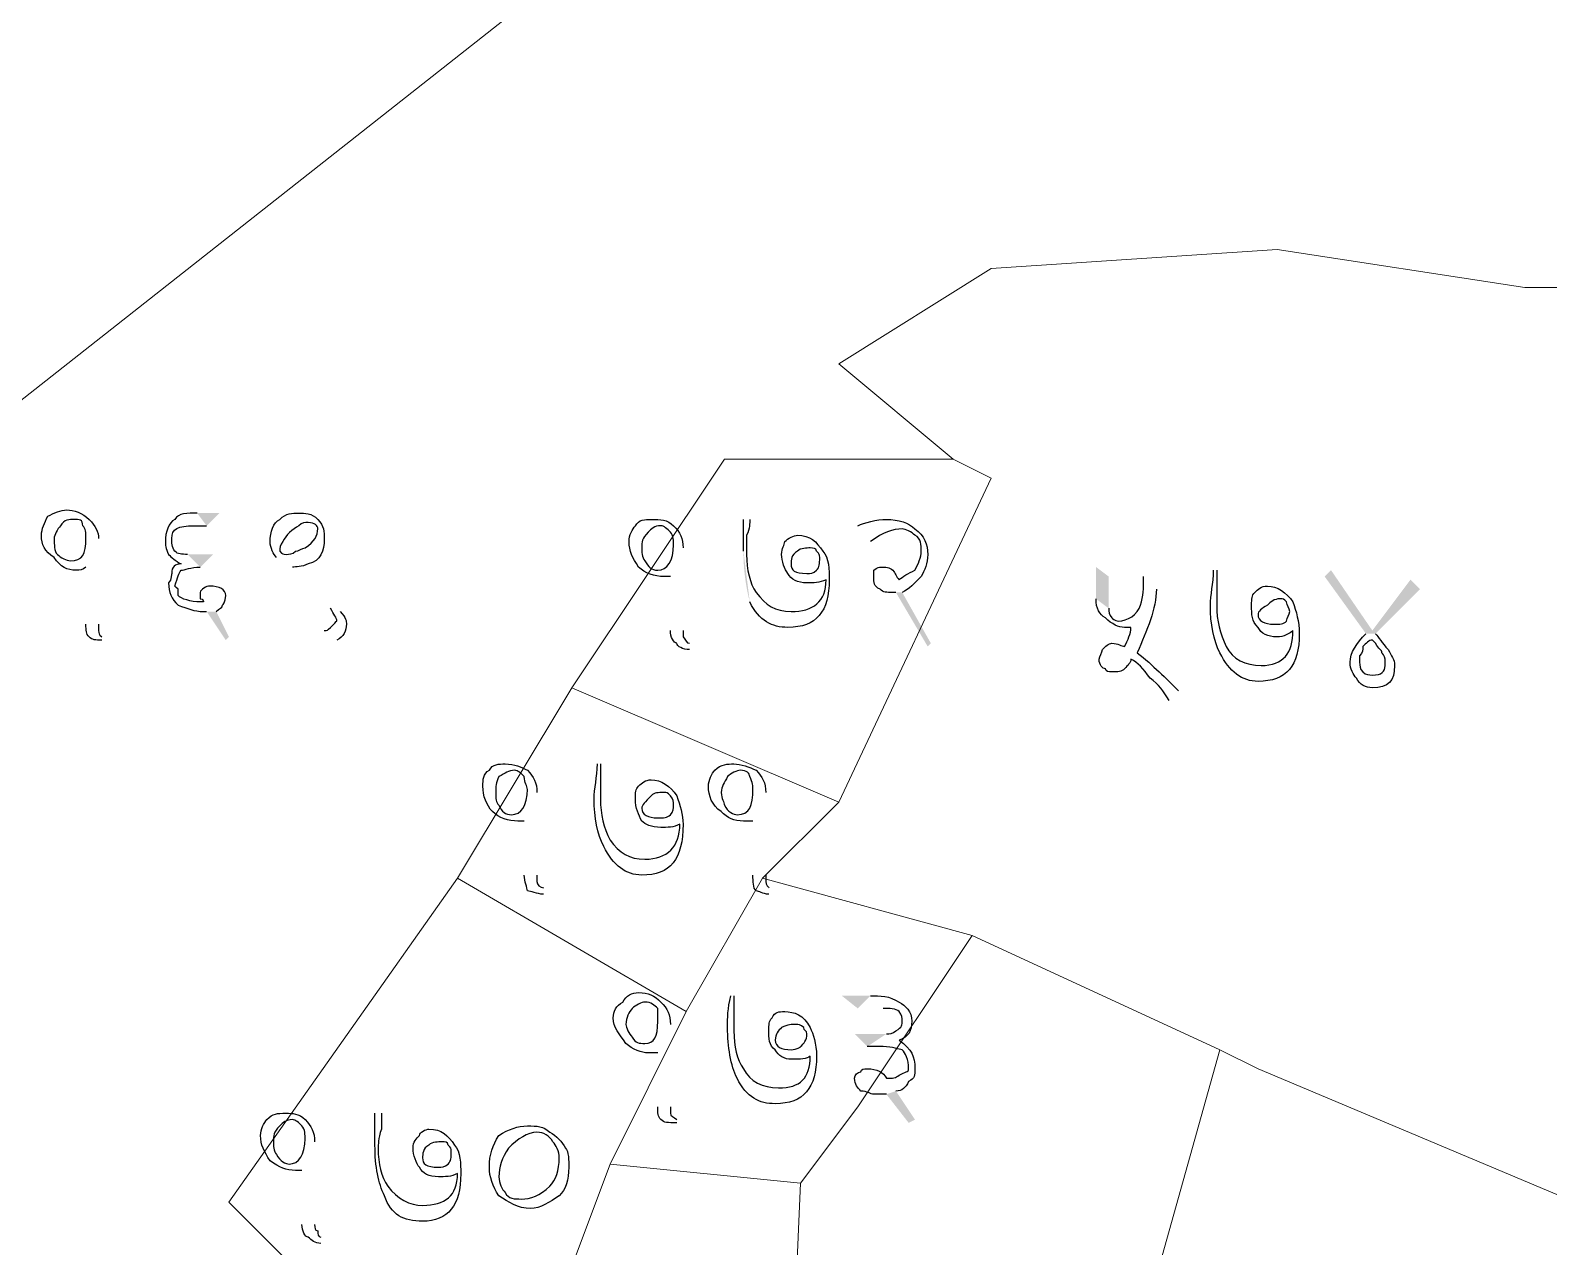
# Model space of a CAD drawing. Header units: metres. Extents: x 345912 to 349030, y 3061206 to 3061792.
# Drawn here: x 346922.09 to 346946.37, y 3061424.95 to 3061444.41 of the extents above; entities that cross this region are included whole.
import ezdxf

# ---------------------------------------------------------------- set-up
doc = ezdxf.new("R2010")
doc.units = ezdxf.units.M
doc.header["$MEASUREMENT"] = 0
doc.layers.add('PDF4_Geometry', color=7, linetype='Continuous')
doc.layers.add('PDF4_Solid Fills', color=7, linetype='Continuous')

msp = doc.modelspace()

# ---------------------------------------------------------------- hatches: boundary and pattern name
at = {"layer": 'PDF4_Solid Fills', "transparency": 33554559}
h = msp.add_hatch(color=256, dxfattribs=at)
h.paths.add_polyline_path([(346923.18427, 3061436.28163), (346923.18427, 3061434.91003)], flags=0)
h.paths.add_polyline_path([(346923.23507, 3061434.70683), (346923.23507, 3061434.65603)], flags=0)
h.paths.add_polyline_path([(346924.91147, 3061436.48483), (346925.11467, 3061436.68803), (346924.75907, 3061436.68803)], flags=0)
h.paths.add_polyline_path([(346924.91147, 3061435.11323), (346925.21627, 3061434.65603), (346925.26707, 3061434.70683), (346925.06387, 3061435.11323)], flags=0)
h.paths.add_polyline_path([(346924.80987, 3061435.82443), (346925.01307, 3061436.02763), (346924.60667, 3061436.02763)], flags=0)
h.paths.add_polyline_path([(346926.28307, 3061435.82443), (346927.04507, 3061435.11323)], flags=0)
h.paths.add_polyline_path([(346926.99427, 3061434.65603), (346926.79107, 3061434.80843)], flags=0)
h.paths.add_polyline_path([(346926.89267, 3061435.16403), (346926.02907, 3061435.97683)], flags=0)
h = msp.add_hatch(color=256, dxfattribs=at)
h.paths.add_polyline_path([(346932.53147, 3061436.12924), (346932.53147, 3061434.80844)], flags=0)
h.paths.add_polyline_path([(346932.63307, 3061434.60524), (346932.63307, 3061434.50364)], flags=0)
h.paths.add_polyline_path([(346933.49667, 3061436.07844, 0.06459422), (346933.59827, 3061435.26564)], flags=0)
h.paths.add_polyline_path([(346933.49667, 3061436.58644), (346933.59827, 3061436.58644)], flags=0)
h.paths.add_polyline_path([(346934.81747, 3061435.62124), (346934.81747, 3061435.62124)], flags=0)
h.paths.add_polyline_path([(346935.52867, 3061436.23084), (346935.32547, 3061436.48484)], flags=0)
h.paths.add_polyline_path([(346936.03667, 3061435.41804), (346936.49387, 3061434.60524), (346936.44307, 3061434.55444), (346935.93507, 3061435.41804)], flags=0)
h = msp.add_hatch(color=256, dxfattribs=at)
h.paths.add_polyline_path([(346939.89748, 3061435.67204), (346940.10068, 3061435.46884)], flags=0)
h.paths.add_polyline_path([(346940.45628, 3061433.84324), (346940.30388, 3061433.69084)], flags=0)
h.paths.add_polyline_path([(346939.13548, 3061435.31644), (346939.13548, 3061435.82444), (346939.33868, 3061435.67204), (346939.33868, 3061435.16404)], flags=0)
h.paths.add_polyline_path([(346941.01508, 3061435.77364), (346941.06588, 3061435.77364)], flags=0)
h.paths.add_polyline_path([(346942.28508, 3061434.80844), (346942.28508, 3061434.80844)], flags=0)
h.paths.add_polyline_path([(346943.45348, 3061434.75764), (346942.79308, 3061435.67204), (346942.89468, 3061435.77364), (346943.55508, 3061434.80844), (346944.16468, 3061435.62124), (346944.31708, 3061435.46884), (346943.60588, 3061434.75764)], flags=0)
h = msp.add_hatch(color=256, dxfattribs=at)
h.paths.add_polyline_path([(346930.19467, 3061432.21762), (346930.19467, 3061430.89682)], flags=0)
h.paths.add_polyline_path([(346930.29627, 3061430.69362), (346930.29627, 3061430.59202)], flags=0)
h.paths.add_polyline_path([(346931.15987, 3061432.67482), (346931.21067, 3061432.67482)], flags=0)
h.paths.add_polyline_path([(346932.48067, 3061431.70962), (346932.48067, 3061431.70962)], flags=0)
h.paths.add_polyline_path([(346933.85227, 3061432.21762), (346933.85227, 3061430.89682)], flags=0)
h.paths.add_polyline_path([(346933.90307, 3061430.69362), (346933.90307, 3061430.59202)], flags=0)
h = msp.add_hatch(color=256, dxfattribs=at)
h.paths.add_polyline_path([(346932.32828, 3061428.50923), (346932.32828, 3061427.18843)], flags=0)
h.paths.add_polyline_path([(346932.42988, 3061426.98523), (346932.42988, 3061426.93443)], flags=0)
h.paths.add_polyline_path([(346933.29348, 3061428.96643), (346933.34428, 3061428.96643)], flags=0)
h.paths.add_polyline_path([(346934.56348, 3061428.00123), (346934.56348, 3061428.00123)], flags=0)
h.paths.add_polyline_path([(346935.32548, 3061428.76323), (346935.07148, 3061428.96643), (346935.52868, 3061428.96643)], flags=0)
h.paths.add_polyline_path([(346935.93508, 3061427.44243), (346936.23988, 3061426.98523), (346936.13828, 3061426.93443), (346935.78268, 3061427.39163)], flags=0)
h.paths.add_polyline_path([(346935.47788, 3061428.15363), (346935.27468, 3061428.35683), (346935.78268, 3061428.35683)], flags=0)
h = msp.add_hatch(color=256, dxfattribs=at)
h.paths.add_polyline_path([(346926.63867, 3061426.62963), (346926.63867, 3061425.30883)], flags=0)
h.paths.add_polyline_path([(346926.74027, 3061425.10563), (346926.74027, 3061425.00403)], flags=0)
h.paths.add_polyline_path([(346927.60387, 3061427.08683), (346927.70547, 3061427.08683)], flags=0)
h.paths.add_polyline_path([(346928.92467, 3061426.12163), (346928.92467, 3061426.12163)], flags=0)

# ---------------------------------------------------------------- linework, layer by layer
at = {"layer": 'PDF4_Geometry', "lineweight": 9}
for points in [[(346921.30468, 3061466.81243), (346921.60948, 3061464.06923), (346946.29827, 3061464.67883), (346946.29827, 3061464.37403), (346945.99348, 3061464.06923), (346945.38387, 3061461.63083), (346942.64068, 3061456.75403), (346937.76387, 3061450.96283), (346921.91427, 3061438.46603), (346920.08547, 3061441.20923), (346917.03748, 3061450.04844), (346913.37987, 3061460.41163), (346913.07508, 3061462.54523), (346912.77028, 3061465.59323), (346912.46547, 3061466.50764)], [(346921.30468, 3061466.81243), (346921.60948, 3061464.06923), (346946.29827, 3061464.67883), (346946.29827, 3061464.37403), (346945.99348, 3061464.06923), (346945.38387, 3061461.63083), (346942.64068, 3061456.75403), (346937.76387, 3061450.96283), (346921.91427, 3061438.46603), (346920.08547, 3061441.20923), (346917.03748, 3061450.04844), (346913.37987, 3061460.41163), (346913.07508, 3061462.54523), (346912.77028, 3061465.59323), (346912.46547, 3061466.50764)], [(346947.21267, 3061440.29484), (346947.51748, 3061425.35963), (346941.72628, 3061427.79803), (346941.11669, 3061428.10284), (346937.15427, 3061429.93164), (346933.80147, 3061430.84602), (346935.02068, 3061432.06523), (346937.45908, 3061437.24683), (346936.84948, 3061437.55163), (346935.02068, 3061439.07564), (346937.45908, 3061440.59963), (346942.03107, 3061440.90443), (346945.99348, 3061440.29484)], [(346947.21267, 3061440.29484), (346947.51748, 3061425.35963), (346941.72628, 3061427.79803), (346941.11669, 3061428.10284), (346937.15427, 3061429.93164), (346933.80147, 3061430.84602), (346935.02068, 3061432.06523), (346937.45908, 3061437.24683), (346936.84948, 3061437.55163), (346935.02068, 3061439.07564), (346937.45908, 3061440.59963), (346942.03107, 3061440.90443), (346945.99348, 3061440.29484)], [(346936.84948, 3061437.55163), (346937.45908, 3061437.24683), (346935.02068, 3061432.06523), (346930.75348, 3061433.89403), (346933.19188, 3061437.55163)], [(346936.84948, 3061437.55163), (346937.45908, 3061437.24683), (346935.02068, 3061432.06523), (346930.75348, 3061433.89403), (346933.19188, 3061437.55163)], [(346935.02068, 3061432.06523), (346933.80147, 3061430.84602), (346932.58228, 3061428.71243), (346928.92468, 3061430.84602), (346930.75348, 3061433.89403)], [(346935.02068, 3061432.06523), (346933.80147, 3061430.84602), (346932.58228, 3061428.71243), (346928.92468, 3061430.84602), (346930.75348, 3061433.89403)], [(346932.58228, 3061428.71243), (346931.36308, 3061426.27403), (346929.53427, 3061421.39724), (346925.26707, 3061425.66444), (346928.92468, 3061430.84602)], [(346932.58228, 3061428.71243), (346931.36308, 3061426.27403), (346929.53427, 3061421.39724), (346925.26707, 3061425.66444), (346928.92468, 3061430.84602)], [(346937.15427, 3061429.93164), (346935.32547, 3061427.18844), (346934.41107, 3061425.96923), (346931.36308, 3061426.27403), (346932.58228, 3061428.71243), (346933.80147, 3061430.84602)], [(346937.15427, 3061429.93164), (346935.32547, 3061427.18844), (346934.41107, 3061425.96923), (346931.36308, 3061426.27403), (346932.58228, 3061428.71243), (346933.80147, 3061430.84602)], [(346941.11669, 3061428.10284), (346938.98308, 3061420.48284), (346936.84948, 3061412.55803), (346935.93508, 3061412.86284), (346934.41107, 3061413.47243), (346934.10628, 3061418.95884), (346934.41107, 3061425.96923), (346935.32547, 3061427.18844), (346937.15427, 3061429.93164)], [(346941.11669, 3061428.10284), (346938.98308, 3061420.48284), (346936.84948, 3061412.55803), (346935.93508, 3061412.86284), (346934.41107, 3061413.47243), (346934.10628, 3061418.95884), (346934.41107, 3061425.96923), (346935.32547, 3061427.18844), (346937.15427, 3061429.93164)], [(346947.51748, 3061425.35963), (346947.82228, 3061425.35963), (346948.43188, 3061425.35963), (346950.87028, 3061425.35963), (346950.87028, 3061422.31164), (346946.60308, 3061411.03403), (346945.38387, 3061411.03403), (346938.06867, 3061412.25322), (346936.84948, 3061412.55803), (346938.98308, 3061420.48284), (346941.11669, 3061428.10284), (346941.72628, 3061427.79803)], [(346947.51748, 3061425.35963), (346947.82228, 3061425.35963), (346948.43188, 3061425.35963), (346950.87028, 3061425.35963), (346950.87028, 3061422.31164), (346946.60308, 3061411.03403), (346945.38387, 3061411.03403), (346938.06867, 3061412.25322), (346936.84948, 3061412.55803), (346938.98308, 3061420.48284), (346941.11669, 3061428.10284), (346941.72628, 3061427.79803)], [(346934.41107, 3061425.96923), (346934.10628, 3061418.95884), (346929.53427, 3061419.56844), (346929.53427, 3061421.39724), (346931.36308, 3061426.27403)], [(346934.41107, 3061425.96923), (346934.10628, 3061418.95884), (346929.53427, 3061419.56844), (346929.53427, 3061421.39724), (346931.36308, 3061426.27403)]]:
    msp.add_lwpolyline(points, close=True, dxfattribs=at)
for points in [[(346921.91427, 3061438.46603), (346937.76387, 3061450.96283)], [(346921.91427, 3061438.46603), (346937.76387, 3061450.96283)], [(346966.11028, 3061446.39083), (346964.58628, 3061440.90443), (346960.62387, 3061440.29484), (346959.70948, 3061440.29484), (346958.79508, 3061440.29484), (346957.88068, 3061439.99003), (346954.83267, 3061439.68523), (346950.87028, 3061439.99003), (346949.65107, 3061439.99003), (346948.43188, 3061439.99003), (346947.51748, 3061440.29484), (346947.21267, 3061440.29484), (346945.99348, 3061440.29484), (346942.03107, 3061440.90443), (346937.45908, 3061440.59963), (346935.02068, 3061439.07564), (346936.84948, 3061437.55163), (346933.19188, 3061437.55163), (346930.75348, 3061433.89403), (346928.92468, 3061430.84602), (346925.26707, 3061425.66444), (346929.53427, 3061421.39724)], [(346966.11028, 3061446.39083), (346964.58628, 3061440.90443), (346960.62387, 3061440.29484), (346959.70948, 3061440.29484), (346958.79508, 3061440.29484), (346957.88068, 3061439.99003), (346954.83267, 3061439.68523), (346950.87028, 3061439.99003), (346949.65107, 3061439.99003), (346948.43188, 3061439.99003), (346947.51748, 3061440.29484), (346947.21267, 3061440.29484), (346945.99348, 3061440.29484), (346942.03107, 3061440.90443), (346937.45908, 3061440.59963), (346935.02068, 3061439.07564), (346936.84948, 3061437.55163), (346933.19188, 3061437.55163), (346930.75348, 3061433.89403), (346928.92468, 3061430.84602), (346925.26707, 3061425.66444), (346929.53427, 3061421.39724)]]:
    msp.add_lwpolyline(points, dxfattribs=at)
at = {"layer": 'PDF4_Geometry', "lineweight": 25}
for points in [[(346922.26987, 3061436.33243), (346922.26987, 3061436.43403), (346922.32067, 3061436.53563), (346922.37147, 3061436.63723)], [(346922.37147, 3061436.63723), (346922.47307, 3061436.68803), (346922.57467, 3061436.73883), (346922.67627, 3061436.73883)], [(346922.77787, 3061436.58643), (346922.72707, 3061436.58643), (346922.62547, 3061436.58643), (346922.57467, 3061436.48483)], [(346922.67627, 3061436.73883), (346922.77787, 3061436.73883), (346922.93027, 3061436.68803), (346923.03187, 3061436.58643)], [(346922.93027, 3061436.48483), (346922.93027, 3061436.58643), (346922.87947, 3061436.58643), (346922.77787, 3061436.58643)], [(346923.03187, 3061436.58643), (346923.13347, 3061436.48483), (346923.18427, 3061436.38323), (346923.18427, 3061436.28163)], [(346924.40347, 3061436.58643), (346924.30187, 3061436.53563), (346924.25107, 3061436.38323), (346924.25107, 3061436.23083)], [(346924.75907, 3061436.68803), (346924.60667, 3061436.68803), (346924.45427, 3061436.68803), (346924.40347, 3061436.58643)], [(346925.92747, 3061436.23083), (346925.92747, 3061436.38323), (346925.97827, 3061436.53563), (346926.07987, 3061436.58643)], [(346926.07987, 3061436.58643), (346926.18147, 3061436.68803), (346926.28307, 3061436.68803), (346926.38467, 3061436.68803)], [(346926.38467, 3061436.68803), (346926.48627, 3061436.68803), (346926.58787, 3061436.68803), (346926.68947, 3061436.58643)], [(346926.68947, 3061436.58643), (346926.79107, 3061436.48483), (346926.79107, 3061436.38323), (346926.79107, 3061436.28163)], [(346931.76947, 3061436.48484), (346931.82027, 3061436.58644), (346931.92187, 3061436.58644), (346932.02347, 3061436.58644)], [(346932.02347, 3061436.58644), (346932.17587, 3061436.58644), (346932.27747, 3061436.58644), (346932.37907, 3061436.48484)], [(346933.49667, 3061436.07844), (346933.49667, 3061436.23084), (346933.49667, 3061436.38324), (346933.49667, 3061436.58644)], [(346933.59827, 3061436.58644), (346933.59827, 3061436.53564), (346933.59827, 3061436.43404), (346933.54747, 3061436.33244)], [(346935.32547, 3061436.48484), (346935.42707, 3061436.53564), (346935.63027, 3061436.58644), (346935.78267, 3061436.58644)], [(346935.78267, 3061436.58644), (346935.98587, 3061436.58644), (346936.13827, 3061436.53564), (346936.23987, 3061436.43404)], [(346922.47307, 3061435.97683), (346922.32067, 3061436.07843), (346922.26987, 3061436.18003), (346922.26987, 3061436.33243)], [(346922.57467, 3061436.48483), (346922.52387, 3061436.43403), (346922.47307, 3061436.33243), (346922.47307, 3061436.28163)], [(346922.98107, 3061436.28163), (346922.98107, 3061436.38323), (346922.98107, 3061436.43403), (346922.93027, 3061436.48483)], [(346924.35267, 3061436.28163), (346924.35267, 3061436.43403), (346924.45427, 3061436.48483), (346924.70827, 3061436.48483)], [(346924.70827, 3061436.48483), (346924.70827, 3061436.48483), (346924.75907, 3061436.48483), (346924.80987, 3061436.48483)], [(346924.80987, 3061436.48483), (346924.86067, 3061436.48483), (346924.86067, 3061436.48483), (346924.91147, 3061436.48483)], [(346926.38467, 3061436.48483), (346926.28307, 3061436.43403), (346926.18147, 3061436.33243), (346926.13067, 3061436.23083)], [(346926.53707, 3061436.53563), (346926.48627, 3061436.53563), (346926.43547, 3061436.53563), (346926.38467, 3061436.48483)], [(346926.48627, 3061436.12923), (346926.63867, 3061436.23083), (346926.68947, 3061436.33243), (346926.68947, 3061436.43403)], [(346926.68947, 3061436.43403), (346926.68947, 3061436.48483), (346926.63867, 3061436.53563), (346926.53707, 3061436.53563)], [(346931.66787, 3061436.23084), (346931.66787, 3061436.33244), (346931.71867, 3061436.43404), (346931.76947, 3061436.48484)], [(346931.97267, 3061436.38324), (346931.87107, 3061436.28164), (346931.87107, 3061436.23084), (346931.87107, 3061436.12924)], [(346932.17587, 3061436.48484), (346932.07427, 3061436.48484), (346932.02347, 3061436.43404), (346931.97267, 3061436.38324)], [(346932.32827, 3061436.38324), (346932.27747, 3061436.43404), (346932.22667, 3061436.48484), (346932.17587, 3061436.48484)], [(346932.37907, 3061436.18004), (346932.37907, 3061436.23084), (346932.37907, 3061436.33244), (346932.32827, 3061436.38324)], [(346932.37907, 3061436.48484), (346932.48067, 3061436.38324), (346932.53147, 3061436.28164), (346932.53147, 3061436.12924)], [(346933.54747, 3061436.33244), (346933.54747, 3061436.18004), (346933.54747, 3061436.12924), (346933.54747, 3061436.02764)], [(346934.15707, 3061436.23084), (346934.20787, 3061436.28164), (346934.30947, 3061436.33244), (346934.36027, 3061436.33244)], [(346934.36027, 3061436.33244), (346934.56347, 3061436.33244), (346934.66507, 3061436.23084), (346934.76667, 3061436.07844)], [(346936.03667, 3061436.43404), (346935.88427, 3061436.43404), (346935.73187, 3061436.38324), (346935.52867, 3061436.23084)], [(346936.23987, 3061436.33244), (346936.18907, 3061436.38324), (346936.08747, 3061436.43404), (346936.03667, 3061436.43404)], [(346936.23987, 3061436.43404), (346936.39227, 3061436.33244), (346936.44307, 3061436.18004), (346936.44307, 3061436.02764)], [(346936.34147, 3061436.07844), (346936.34147, 3061436.18004), (346936.34147, 3061436.28164), (346936.23987, 3061436.33244)], [(346922.47307, 3061436.28163), (346922.47307, 3061436.18003), (346922.47307, 3061436.07843), (346922.52387, 3061436.02763)], [(346922.72707, 3061435.92603), (346922.93027, 3061435.92603), (346922.98107, 3061436.02763), (346922.98107, 3061436.28163)], [(346924.25107, 3061436.23083), (346924.25107, 3061436.18003), (346924.25107, 3061436.12923), (346924.30187, 3061436.02763)], [(346924.40347, 3061436.07843), (346924.35267, 3061436.12923), (346924.35267, 3061436.23083), (346924.35267, 3061436.28163)], [(346924.60667, 3061436.02763), (346924.50507, 3061436.02763), (346924.45427, 3061436.02763), (346924.40347, 3061436.07843)], [(346926.02907, 3061435.97683), (346925.97827, 3061436.02763), (346925.92747, 3061436.12923), (346925.92747, 3061436.23083)], [(346926.13067, 3061436.23083), (346926.07987, 3061436.18003), (346926.07987, 3061436.12923), (346926.07987, 3061436.07843)], [(346926.07987, 3061436.07843), (346926.13067, 3061436.02763), (346926.13067, 3061436.02763), (346926.18147, 3061436.02763)], [(346926.18147, 3061436.02763), (346926.23227, 3061436.02763), (346926.28307, 3061436.02763), (346926.33387, 3061436.07843)], [(346926.33387, 3061436.07843), (346926.38467, 3061436.07843), (346926.43547, 3061436.12923), (346926.48627, 3061436.12923)], [(346926.79107, 3061436.28163), (346926.79107, 3061436.07843), (346926.74027, 3061435.92603), (346926.53707, 3061435.87523)], [(346931.82027, 3061435.82444), (346931.71867, 3061435.97684), (346931.66787, 3061436.07844), (346931.66787, 3061436.23084)], [(346931.87107, 3061436.12924), (346931.87107, 3061436.07844), (346931.87107, 3061435.97684), (346931.92187, 3061435.92604)], [(346932.12507, 3061435.77364), (346932.27747, 3061435.77364), (346932.37907, 3061435.92604), (346932.37907, 3061436.18004)], [(346934.10627, 3061436.02764), (346934.10627, 3061436.12924), (346934.15707, 3061436.18004), (346934.15707, 3061436.23084)], [(346934.36027, 3061436.07844), (346934.25867, 3061436.02764), (346934.25867, 3061435.92604), (346934.25867, 3061435.87524)], [(346934.56347, 3061436.12924), (346934.51267, 3061436.12924), (346934.41107, 3061436.12924), (346934.36027, 3061436.07844)], [(346934.66507, 3061436.07844), (346934.66507, 3061436.12924), (346934.61427, 3061436.12924), (346934.56347, 3061436.12924)], [(346934.71587, 3061435.97684), (346934.71587, 3061436.02764), (346934.71587, 3061436.02764), (346934.66507, 3061436.07844)], [(346934.76667, 3061436.07844), (346934.86827, 3061435.97684), (346934.86827, 3061435.77364), (346934.86827, 3061435.62124)], [(346936.23987, 3061435.77364), (346936.29067, 3061435.87524), (346936.34147, 3061435.97684), (346936.34147, 3061436.07844)], [(346922.82867, 3061435.77363), (346922.67627, 3061435.77363), (346922.57467, 3061435.82443), (346922.47307, 3061435.97683)], [(346922.52387, 3061436.02763), (346922.57467, 3061435.97683), (346922.67627, 3061435.92603), (346922.72707, 3061435.92603)], [(346924.30187, 3061436.02763), (346924.35267, 3061435.97683), (346924.40347, 3061435.92603), (346924.50507, 3061435.87523)], [(346924.50507, 3061435.87523), (346924.40347, 3061435.87523), (346924.35267, 3061435.82443), (346924.35267, 3061435.72283)], [(346926.53707, 3061435.87523), (346926.43547, 3061435.82443), (346926.33387, 3061435.82443), (346926.28307, 3061435.82443)], [(346931.92187, 3061435.92604), (346931.97267, 3061435.82444), (346932.02347, 3061435.77364), (346932.12507, 3061435.77364)], [(346933.54747, 3061436.02764), (346933.54747, 3061435.77364), (346933.59827, 3061435.57044), (346933.69987, 3061435.41804)], [(346934.20787, 3061435.72284), (346934.15707, 3061435.77364), (346934.10627, 3061435.92604), (346934.10627, 3061436.02764)], [(346934.25867, 3061435.87524), (346934.25867, 3061435.77364), (346934.30947, 3061435.72284), (346934.51267, 3061435.72284)], [(346934.66507, 3061435.77364), (346934.71587, 3061435.82444), (346934.71587, 3061435.87524), (346934.71587, 3061435.97684)], [(346936.44307, 3061436.02764), (346936.44307, 3061435.87524), (346936.39227, 3061435.77364), (346936.34147, 3061435.67204)], [(346922.98107, 3061435.82443), (346922.93027, 3061435.77363), (346922.87947, 3061435.77363), (346922.82867, 3061435.77363)], [(346924.35267, 3061435.72283), (346924.35267, 3061435.72283), (346924.35267, 3061435.62123), (346924.30187, 3061435.57043)], [(346924.40347, 3061435.51963), (346924.45427, 3061435.67203), (346924.45427, 3061435.72283), (346924.50507, 3061435.77363)], [(346924.50507, 3061435.77363), (346924.55587, 3061435.77363), (346924.65747, 3061435.82443), (346924.80987, 3061435.82443)], [(346932.22667, 3061435.67204), (346932.07427, 3061435.67204), (346931.92187, 3061435.72284), (346931.82027, 3061435.82444)], [(346932.32827, 3061435.67204), (346932.27747, 3061435.67204), (346932.27747, 3061435.67204), (346932.22667, 3061435.67204)], [(346934.51267, 3061435.57044), (346934.36027, 3061435.57044), (346934.25867, 3061435.62124), (346934.20787, 3061435.72284)], [(346934.86827, 3061435.62124), (346934.86827, 3061435.11324), (346934.66507, 3061434.85924), (346934.20787, 3061434.85924)], [(346934.25867, 3061435.11324), (346934.61427, 3061435.11324), (346934.81747, 3061435.26564), (346934.81747, 3061435.62124)], [(346934.51267, 3061435.72284), (346934.56347, 3061435.72284), (346934.61427, 3061435.72284), (346934.66507, 3061435.77364)], [(346934.81747, 3061435.62124), (346934.71587, 3061435.57044), (346934.61427, 3061435.57044), (346934.51267, 3061435.57044)], [(346935.57947, 3061435.77364), (346935.63027, 3061435.82444), (346935.68107, 3061435.82444), (346935.68107, 3061435.82444)], [(346935.57947, 3061435.67204), (346935.57947, 3061435.72284), (346935.57947, 3061435.77364), (346935.57947, 3061435.77364)], [(346935.68107, 3061435.46884), (346935.57947, 3061435.51964), (346935.57947, 3061435.57044), (346935.57947, 3061435.67204)], [(346935.68107, 3061435.82444), (346935.78267, 3061435.82444), (346935.83347, 3061435.82444), (346935.88427, 3061435.77364)], [(346935.88427, 3061435.77364), (346935.93507, 3061435.72284), (346935.93507, 3061435.67204), (346935.98587, 3061435.62124)], [(346935.98587, 3061435.62124), (346936.03667, 3061435.67204), (346936.13827, 3061435.72284), (346936.23987, 3061435.77364)], [(346936.34147, 3061435.67204), (346936.23987, 3061435.57044), (346936.13827, 3061435.46884), (346936.03667, 3061435.41804)], [(346939.84668, 3061435.21484), (346939.89748, 3061435.36724), (346939.89748, 3061435.46884), (346939.89748, 3061435.67204)], [(346940.96428, 3061435.21484), (346940.96428, 3061435.36724), (346941.01508, 3061435.57044), (346941.01508, 3061435.77364)], [(346941.06588, 3061435.77364), (346941.06588, 3061435.72284), (346941.06588, 3061435.62124), (346941.06588, 3061435.46884)], [(346924.30187, 3061435.57043), (346924.30187, 3061435.41803), (346924.35267, 3061435.31643), (346924.45427, 3061435.21483)], [(346924.45427, 3061435.46883), (346924.40347, 3061435.51963), (346924.40347, 3061435.51963), (346924.40347, 3061435.51963)], [(346924.45427, 3061435.36723), (346924.45427, 3061435.36723), (346924.45427, 3061435.41803), (346924.45427, 3061435.46883)], [(346924.80987, 3061435.26563), (346924.65747, 3061435.26563), (346924.50507, 3061435.31643), (346924.45427, 3061435.36723)], [(346924.96227, 3061435.51963), (346924.91147, 3061435.51963), (346924.80987, 3061435.46883), (346924.80987, 3061435.41803)], [(346924.80987, 3061435.41803), (346924.80987, 3061435.36723), (346924.80987, 3061435.36723), (346924.80987, 3061435.36723)], [(346924.80987, 3061435.36723), (346924.80987, 3061435.36723), (346924.80987, 3061435.31643), (346924.80987, 3061435.31643)], [(346925.21627, 3061435.36723), (346925.21627, 3061435.46883), (346925.11467, 3061435.51963), (346924.96227, 3061435.51963)], [(346925.16547, 3061435.21483), (346925.16547, 3061435.21483), (346925.21627, 3061435.26563), (346925.21627, 3061435.36723)], [(346933.69987, 3061435.41804), (346933.85227, 3061435.21484), (346934.00467, 3061435.11324), (346934.25867, 3061435.11324)], [(346935.88427, 3061435.41804), (346935.78267, 3061435.41804), (346935.73187, 3061435.41804), (346935.68107, 3061435.46884)], [(346935.93507, 3061435.41804), (346935.93507, 3061435.41804), (346935.88427, 3061435.41804), (346935.88427, 3061435.41804)], [(346940.10068, 3061435.46884), (346940.10068, 3061435.16404), (346939.94828, 3061434.80844), (346939.79588, 3061434.45284)], [(346941.06588, 3061435.46884), (346941.06588, 3061435.36724), (346941.06588, 3061435.26564), (346941.06588, 3061435.21484)], [(346941.62468, 3061435.21484), (346941.62468, 3061435.31644), (346941.62468, 3061435.36724), (346941.67548, 3061435.41804)], [(346941.67548, 3061435.41804), (346941.72628, 3061435.46884), (346941.77708, 3061435.51964), (346941.87868, 3061435.51964)], [(346941.87868, 3061435.51964), (346942.03108, 3061435.51964), (346942.18348, 3061435.41804), (346942.28508, 3061435.26564)], [(346924.45427, 3061435.21483), (346924.60667, 3061435.16403), (346924.70827, 3061435.11323), (346924.86067, 3061435.11323)], [(346924.80987, 3061435.31643), (346924.86067, 3061435.31643), (346924.86067, 3061435.26563), (346924.86067, 3061435.26563)], [(346924.86067, 3061435.26563), (346924.80987, 3061435.26563), (346924.80987, 3061435.26563), (346924.80987, 3061435.26563)], [(346924.86067, 3061435.11323), (346924.91147, 3061435.11323), (346924.91147, 3061435.11323), (346924.91147, 3061435.11323)], [(346925.06387, 3061435.11323), (346925.11467, 3061435.16403), (346925.16547, 3061435.16403), (346925.16547, 3061435.21483)], [(346926.99427, 3061434.96083), (346926.99427, 3061435.01163), (346926.94347, 3061435.06243), (346926.89267, 3061435.16403)], [(346927.04507, 3061435.11323), (346927.14667, 3061435.01163), (346927.14667, 3061434.96083), (346927.14667, 3061434.91003)], [(346934.20787, 3061434.85924), (346933.95387, 3061434.85924), (346933.75067, 3061434.96084), (346933.59827, 3061435.26564)], [(346939.28788, 3061435.01164), (346939.18628, 3061435.06244), (346939.13548, 3061435.16404), (346939.13548, 3061435.31644)], [(346939.33868, 3061435.16404), (346939.33868, 3061435.11324), (346939.33868, 3061435.06244), (346939.38948, 3061435.01164)], [(346939.49108, 3061434.96084), (346939.64348, 3061434.96084), (346939.79588, 3061435.06244), (346939.84668, 3061435.21484)], [(346941.11668, 3061434.45284), (346941.01508, 3061434.65604), (346940.96428, 3061434.91004), (346940.96428, 3061435.21484)], [(346941.06588, 3061435.21484), (346941.06588, 3061434.96084), (346941.11668, 3061434.75764), (346941.21828, 3061434.55444)], [(346941.72628, 3061434.85924), (346941.62468, 3061434.96084), (346941.62468, 3061435.06244), (346941.62468, 3061435.21484)], [(346941.87868, 3061435.21484), (346941.77708, 3061435.16404), (346941.72628, 3061435.11324), (346941.72628, 3061435.06244)], [(346942.08188, 3061435.31644), (346941.98028, 3061435.31644), (346941.92948, 3061435.26564), (346941.87868, 3061435.21484)], [(346942.18348, 3061435.26564), (346942.13268, 3061435.31644), (346942.13268, 3061435.31644), (346942.08188, 3061435.31644)], [(346942.23428, 3061435.11324), (346942.23428, 3061435.16404), (346942.18348, 3061435.21484), (346942.18348, 3061435.26564)], [(346942.18348, 3061434.96084), (346942.18348, 3061435.01164), (346942.23428, 3061435.06244), (346942.23428, 3061435.11324)], [(346942.28508, 3061435.26564), (346942.33588, 3061435.11324), (346942.38668, 3061434.96084), (346942.38668, 3061434.75764)], [(346923.03187, 3061434.70683), (346922.98107, 3061434.75763), (346922.98107, 3061434.80843), (346922.98107, 3061434.91003)], [(346923.18427, 3061434.91003), (346923.18427, 3061434.85923), (346923.18427, 3061434.80843), (346923.18427, 3061434.80843)], [(346926.79107, 3061434.80843), (346926.84187, 3061434.80843), (346926.84187, 3061434.80843), (346926.89267, 3061434.85923)], [(346926.89267, 3061434.85923), (346926.94347, 3061434.91003), (346926.99427, 3061434.96083), (346926.99427, 3061434.96083)], [(346927.14667, 3061434.91003), (346927.14667, 3061434.80843), (346927.09587, 3061434.70683), (346926.99427, 3061434.65603)], [(346939.59268, 3061434.85924), (346939.49108, 3061434.85924), (346939.38948, 3061434.91004), (346939.28788, 3061435.01164)], [(346939.38948, 3061435.01164), (346939.38948, 3061435.01164), (346939.44028, 3061434.96084), (346939.49108, 3061434.96084)], [(346939.59268, 3061434.55444), (346939.64348, 3061434.65604), (346939.69428, 3061434.75764), (346939.69428, 3061434.85924)], [(346939.69428, 3061434.85924), (346939.69428, 3061434.85924), (346939.64348, 3061434.85924), (346939.59268, 3061434.85924)], [(346941.72628, 3061435.06244), (346941.72628, 3061434.96084), (346941.82788, 3061434.91004), (346941.98028, 3061434.91004)], [(346942.03108, 3061434.70684), (346941.87868, 3061434.70684), (346941.77708, 3061434.75764), (346941.72628, 3061434.85924)], [(346941.98028, 3061434.91004), (346942.08188, 3061434.91004), (346942.13268, 3061434.91004), (346942.18348, 3061434.96084)], [(346923.23507, 3061434.65603), (346923.13347, 3061434.65603), (346923.08267, 3061434.65603), (346923.03187, 3061434.70683)], [(346923.18427, 3061434.80843), (346923.18427, 3061434.75763), (346923.18427, 3061434.75763), (346923.23507, 3061434.70683)], [(346932.42987, 3061434.60524), (346932.37907, 3061434.60524), (346932.32827, 3061434.70684), (346932.32827, 3061434.80844)], [(346932.53147, 3061434.80844), (346932.53147, 3061434.75764), (346932.53147, 3061434.70684), (346932.53147, 3061434.70684)], [(346932.53147, 3061434.70684), (346932.58227, 3061434.65604), (346932.58227, 3061434.60524), (346932.63307, 3061434.60524)], [(346942.38668, 3061434.75764), (346942.38668, 3061434.24964), (346942.18348, 3061433.99564), (346941.72628, 3061433.99564)], [(346941.77708, 3061434.24964), (346942.13268, 3061434.24964), (346942.28508, 3061434.45284), (346942.28508, 3061434.80844)], [(346942.28508, 3061434.80844), (346942.23428, 3061434.75764), (346942.13268, 3061434.70684), (346942.03108, 3061434.70684)], [(346943.19948, 3061434.30044), (346943.19948, 3061434.45284), (346943.30108, 3061434.60524), (346943.45348, 3061434.75764)], [(346943.55508, 3061434.65604), (346943.50428, 3061434.65604), (346943.45348, 3061434.60524), (346943.40268, 3061434.55444)], [(346943.60588, 3061434.60524), (346943.60588, 3061434.60524), (346943.55508, 3061434.65604), (346943.55508, 3061434.65604)], [(346943.60588, 3061434.75764), (346943.65668, 3061434.70684), (346943.70748, 3061434.60524), (346943.80908, 3061434.50364)], [(346932.63307, 3061434.50364), (346932.53147, 3061434.50364), (346932.42987, 3061434.55444), (346932.42987, 3061434.60524)], [(346939.18628, 3061434.35124), (346939.18628, 3061434.40204), (346939.23708, 3061434.45284), (346939.23708, 3061434.50364)], [(346939.23708, 3061434.50364), (346939.28788, 3061434.55444), (346939.33868, 3061434.60524), (346939.38948, 3061434.60524)], [(346939.38948, 3061434.60524), (346939.49108, 3061434.60524), (346939.54188, 3061434.55444), (346939.59268, 3061434.55444)], [(346939.79588, 3061434.45284), (346940.04988, 3061434.24964), (346940.25308, 3061434.04644), (346940.45628, 3061433.84324)], [(346941.72628, 3061433.99564), (346941.47228, 3061433.99564), (346941.26908, 3061434.14804), (346941.11668, 3061434.45284)], [(346941.21828, 3061434.55444), (346941.31988, 3061434.35124), (346941.52308, 3061434.24964), (346941.77708, 3061434.24964)], [(346943.40268, 3061434.55444), (346943.40268, 3061434.50364), (346943.40268, 3061434.45284), (346943.35188, 3061434.40204)], [(346943.35188, 3061434.40204), (346943.35188, 3061434.35124), (346943.35188, 3061434.35124), (346943.35188, 3061434.30044)], [(346943.70748, 3061434.45284), (346943.70748, 3061434.50364), (346943.65668, 3061434.50364), (346943.60588, 3061434.60524)], [(346943.75828, 3061434.35124), (346943.75828, 3061434.40204), (346943.70748, 3061434.45284), (346943.70748, 3061434.45284)], [(346943.80908, 3061434.50364), (346943.85988, 3061434.40204), (346943.91068, 3061434.35124), (346943.91068, 3061434.24964)], [(346939.28788, 3061434.19884), (346939.23708, 3061434.19884), (346939.18628, 3061434.24964), (346939.18628, 3061434.35124)], [(346939.38948, 3061434.14804), (346939.33868, 3061434.14804), (346939.28788, 3061434.14804), (346939.28788, 3061434.19884)], [(346939.59268, 3061434.19884), (346939.54188, 3061434.14804), (346939.49108, 3061434.14804), (346939.38948, 3061434.14804)], [(346939.69428, 3061434.35124), (346939.69428, 3061434.30044), (346939.64348, 3061434.24964), (346939.59268, 3061434.19884)], [(346939.99908, 3061434.04644), (346939.89748, 3061434.19884), (346939.79588, 3061434.30044), (346939.69428, 3061434.35124)], [(346943.30108, 3061434.04644), (346943.25028, 3061434.09724), (346943.19948, 3061434.19884), (346943.19948, 3061434.30044)], [(346943.35188, 3061434.30044), (346943.35188, 3061434.24964), (346943.35188, 3061434.19884), (346943.40268, 3061434.14804)], [(346943.40268, 3061434.14804), (346943.45348, 3061434.09724), (346943.50428, 3061434.09724), (346943.55508, 3061434.09724)], [(346943.55508, 3061434.09724), (346943.70748, 3061434.09724), (346943.75828, 3061434.14804), (346943.75828, 3061434.24964)], [(346943.91068, 3061434.24964), (346943.91068, 3061433.99564), (346943.80908, 3061433.89404), (346943.55508, 3061433.89404)], [(346943.75828, 3061434.24964), (346943.75828, 3061434.24964), (346943.75828, 3061434.30044), (346943.75828, 3061434.35124)], [(346940.30388, 3061433.69084), (346940.20228, 3061433.84324), (346940.15148, 3061433.94484), (346939.99908, 3061434.04644)], [(346943.55508, 3061433.89404), (346943.45348, 3061433.89404), (346943.35188, 3061433.94484), (346943.30108, 3061434.04644)], [(346929.43267, 3061432.57322), (346929.48347, 3061432.67482), (346929.58507, 3061432.67482), (346929.68667, 3061432.67482)], [(346929.68667, 3061432.67482), (346929.83907, 3061432.67482), (346929.94067, 3061432.62402), (346930.04227, 3061432.57322)], [(346931.10907, 3061432.11602), (346931.10907, 3061432.26842), (346931.15987, 3061432.47162), (346931.15987, 3061432.67482)], [(346931.21067, 3061432.67482), (346931.21067, 3061432.62402), (346931.21067, 3061432.52242), (346931.21067, 3061432.42082)], [(346933.03947, 3061432.57322), (346933.14107, 3061432.67482), (346933.24267, 3061432.67482), (346933.34427, 3061432.67482)], [(346933.34427, 3061432.67482), (346933.44587, 3061432.67482), (346933.59827, 3061432.62402), (346933.69987, 3061432.57322)], [(346929.33107, 3061432.31922), (346929.33107, 3061432.42082), (346929.33107, 3061432.52242), (346929.43267, 3061432.57322)], [(346929.58507, 3061432.47162), (346929.53427, 3061432.37002), (346929.53427, 3061432.31922), (346929.53427, 3061432.21762)], [(346929.83907, 3061432.57322), (346929.73747, 3061432.57322), (346929.68667, 3061432.52242), (346929.58507, 3061432.47162)], [(346929.99147, 3061432.47162), (346929.94067, 3061432.52242), (346929.88987, 3061432.57322), (346929.83907, 3061432.57322)], [(346930.04227, 3061432.26842), (346930.04227, 3061432.31922), (346929.99147, 3061432.37002), (346929.99147, 3061432.47162)], [(346930.04227, 3061432.57322), (346930.14387, 3061432.47162), (346930.19467, 3061432.37002), (346930.19467, 3061432.21762)], [(346932.93787, 3061432.31922), (346932.93787, 3061432.42082), (346932.98867, 3061432.52242), (346933.03947, 3061432.57322)], [(346933.24267, 3061432.47162), (346933.19187, 3061432.37002), (346933.14107, 3061432.31922), (346933.14107, 3061432.21762)], [(346933.44587, 3061432.57322), (346933.39507, 3061432.57322), (346933.29347, 3061432.52242), (346933.24267, 3061432.47162)], [(346933.59827, 3061432.47162), (346933.59827, 3061432.52242), (346933.54747, 3061432.57322), (346933.44587, 3061432.57322)], [(346933.64907, 3061432.26842), (346933.64907, 3061432.31922), (346933.64907, 3061432.37002), (346933.59827, 3061432.47162)], [(346933.69987, 3061432.57322), (346933.80147, 3061432.47162), (346933.85227, 3061432.37002), (346933.85227, 3061432.21762)], [(346929.48347, 3061431.91282), (346929.38187, 3061432.01442), (346929.33107, 3061432.16682), (346929.33107, 3061432.31922)], [(346929.53427, 3061432.21762), (346929.53427, 3061432.11602), (346929.53427, 3061432.06522), (346929.58507, 3061432.01442)], [(346929.78827, 3061431.86202), (346929.94067, 3061431.86202), (346930.04227, 3061432.01442), (346930.04227, 3061432.26842)], [(346931.21067, 3061432.42082), (346931.21067, 3061432.26842), (346931.21067, 3061432.16682), (346931.21067, 3061432.11602)], [(346931.76947, 3061432.11602), (346931.76947, 3061432.21762), (346931.76947, 3061432.26842), (346931.82027, 3061432.31922)], [(346931.82027, 3061432.31922), (346931.87107, 3061432.37002), (346931.92187, 3061432.42082), (346932.02347, 3061432.42082)], [(346932.02347, 3061432.42082), (346932.17587, 3061432.42082), (346932.32827, 3061432.31922), (346932.42987, 3061432.16682)], [(346932.22667, 3061432.21762), (346932.12507, 3061432.21762), (346932.07427, 3061432.21762), (346932.02347, 3061432.16682)], [(346932.32827, 3061432.16682), (346932.27747, 3061432.21762), (346932.27747, 3061432.21762), (346932.22667, 3061432.21762)], [(346933.14107, 3061431.91282), (346932.98867, 3061432.01442), (346932.93787, 3061432.16682), (346932.93787, 3061432.31922)], [(346933.14107, 3061432.21762), (346933.14107, 3061432.11602), (346933.19187, 3061432.06522), (346933.19187, 3061432.01442)], [(346933.39507, 3061431.86202), (346933.59827, 3061431.86202), (346933.64907, 3061432.01442), (346933.64907, 3061432.26842)], [(346929.58507, 3061432.01442), (346929.63587, 3061431.91282), (346929.68667, 3061431.86202), (346929.78827, 3061431.86202)], [(346931.26147, 3061431.35402), (346931.15987, 3061431.55722), (346931.10907, 3061431.81122), (346931.10907, 3061432.11602)], [(346931.21067, 3061432.11602), (346931.21067, 3061431.86202), (346931.26147, 3061431.65882), (346931.36307, 3061431.45562)], [(346931.87107, 3061431.76042), (346931.82027, 3061431.86202), (346931.76947, 3061431.96362), (346931.76947, 3061432.11602)], [(346932.02347, 3061432.16682), (346931.92187, 3061432.06522), (346931.87107, 3061432.01442), (346931.87107, 3061431.96362)], [(346931.87107, 3061431.96362), (346931.87107, 3061431.86202), (346931.97267, 3061431.81122), (346932.12507, 3061431.81122)], [(346932.37907, 3061432.01442), (346932.37907, 3061432.06522), (346932.37907, 3061432.11602), (346932.32827, 3061432.16682)], [(346932.32827, 3061431.86202), (346932.37907, 3061431.91282), (346932.37907, 3061431.96362), (346932.37907, 3061432.01442)], [(346932.42987, 3061432.16682), (346932.48067, 3061432.01442), (346932.53147, 3061431.86202), (346932.53147, 3061431.70962)], [(346933.19187, 3061432.01442), (346933.24267, 3061431.91282), (346933.34427, 3061431.86202), (346933.39507, 3061431.86202)], [(346929.88987, 3061431.76042), (346929.73747, 3061431.76042), (346929.58507, 3061431.81122), (346929.48347, 3061431.91282)], [(346929.99147, 3061431.76042), (346929.94067, 3061431.76042), (346929.88987, 3061431.76042), (346929.88987, 3061431.76042)], [(346932.17587, 3061431.65882), (346932.02347, 3061431.65882), (346931.92187, 3061431.70962), (346931.87107, 3061431.76042)], [(346932.53147, 3061431.70962), (346932.53147, 3061431.15082), (346932.32827, 3061430.89682), (346931.87107, 3061430.89682)], [(346931.92187, 3061431.15082), (346932.27747, 3061431.15082), (346932.48067, 3061431.35402), (346932.48067, 3061431.70962)], [(346932.12507, 3061431.81122), (346932.22667, 3061431.81122), (346932.27747, 3061431.81122), (346932.32827, 3061431.86202)], [(346932.48067, 3061431.70962), (346932.37907, 3061431.65882), (346932.27747, 3061431.65882), (346932.17587, 3061431.65882)], [(346933.49667, 3061431.76042), (346933.34427, 3061431.76042), (346933.24267, 3061431.81122), (346933.14107, 3061431.91282)], [(346933.64907, 3061431.76042), (346933.59827, 3061431.76042), (346933.54747, 3061431.76042), (346933.49667, 3061431.76042)], [(346931.87107, 3061430.89682), (346931.61707, 3061430.89682), (346931.41387, 3061431.04922), (346931.26147, 3061431.35402)], [(346931.36307, 3061431.45562), (346931.51547, 3061431.25242), (346931.66787, 3061431.15082), (346931.92187, 3061431.15082)], [(346930.04227, 3061430.64282), (346930.04227, 3061430.69362), (346929.99147, 3061430.79522), (346929.99147, 3061430.89682)], [(346930.19467, 3061430.89682), (346930.19467, 3061430.84602), (346930.19467, 3061430.79522), (346930.19467, 3061430.79522)], [(346930.19467, 3061430.79522), (346930.19467, 3061430.74442), (346930.24547, 3061430.69362), (346930.29627, 3061430.69362)], [(346933.69987, 3061430.64282), (346933.64907, 3061430.69362), (346933.64907, 3061430.79522), (346933.64907, 3061430.89682)], [(346933.85227, 3061430.89682), (346933.85227, 3061430.84602), (346933.85227, 3061430.79522), (346933.85227, 3061430.79522)], [(346933.85227, 3061430.79522), (346933.85227, 3061430.74442), (346933.90307, 3061430.69362), (346933.90307, 3061430.69362)], [(346930.29627, 3061430.59202), (346930.19467, 3061430.59202), (346930.09307, 3061430.64282), (346930.04227, 3061430.64282)], [(346933.90307, 3061430.59202), (346933.80147, 3061430.59202), (346933.75067, 3061430.64282), (346933.69987, 3061430.64282)], [(346931.41388, 3061428.61083), (346931.41388, 3061428.71243), (346931.46468, 3061428.81403), (346931.56628, 3061428.86483)], [(346931.56628, 3061428.86483), (346931.61708, 3061428.96643), (346931.71868, 3061429.01723), (346931.82028, 3061429.01723)], [(346931.92188, 3061428.86483), (346931.87108, 3061428.86483), (346931.76948, 3061428.81403), (346931.71868, 3061428.76323)], [(346931.82028, 3061429.01723), (346931.97268, 3061429.01723), (346932.07428, 3061428.96643), (346932.17588, 3061428.86483)], [(346932.12508, 3061428.76323), (346932.07428, 3061428.81403), (346932.02348, 3061428.86483), (346931.92188, 3061428.86483)], [(346932.17588, 3061428.86483), (346932.27748, 3061428.76323), (346932.32828, 3061428.66163), (346932.32828, 3061428.50923)], [(346933.24268, 3061428.45843), (346933.24268, 3061428.61083), (346933.24268, 3061428.76323), (346933.29348, 3061428.96643)], [(346933.34428, 3061428.96643), (346933.34428, 3061428.91563), (346933.34428, 3061428.81403), (346933.34428, 3061428.71243)], [(346935.52868, 3061428.96643), (346935.68108, 3061428.96643), (346935.83348, 3061428.96643), (346935.98588, 3061428.86483)], [(346935.98588, 3061428.86483), (346936.08748, 3061428.81403), (346936.18908, 3061428.71243), (346936.18908, 3061428.56003)], [(346931.61708, 3061428.20443), (346931.51548, 3061428.35683), (346931.41388, 3061428.45843), (346931.41388, 3061428.61083)], [(346931.71868, 3061428.76323), (346931.66788, 3061428.71243), (346931.61708, 3061428.61083), (346931.61708, 3061428.50923)], [(346931.92188, 3061428.20443), (346932.07428, 3061428.20443), (346932.12508, 3061428.30603), (346932.12508, 3061428.56003)], [(346932.12508, 3061428.56003), (346932.12508, 3061428.61083), (346932.12508, 3061428.71243), (346932.12508, 3061428.76323)], [(346933.34428, 3061428.71243), (346933.34428, 3061428.56003), (346933.34428, 3061428.50923), (346933.34428, 3061428.40763)], [(346933.90308, 3061428.40763), (346933.90308, 3061428.50923), (346933.90308, 3061428.56003), (346933.95388, 3061428.61083)], [(346933.95388, 3061428.61083), (346934.00468, 3061428.71243), (346934.05548, 3061428.71243), (346934.15708, 3061428.71243)], [(346934.15708, 3061428.71243), (346934.30948, 3061428.71243), (346934.46188, 3061428.66163), (346934.56348, 3061428.45843)], [(346935.98588, 3061428.71243), (346935.93508, 3061428.76323), (346935.83348, 3061428.76323), (346935.73188, 3061428.76323)], [(346935.93508, 3061428.40763), (346936.03668, 3061428.45843), (346936.03668, 3061428.50923), (346936.03668, 3061428.56003)], [(346936.03668, 3061428.56003), (346936.03668, 3061428.61083), (346936.03668, 3061428.66163), (346935.98588, 3061428.71243)], [(346936.18908, 3061428.56003), (346936.18908, 3061428.40763), (346936.13828, 3061428.30603), (346935.98588, 3061428.25523)], [(346931.61708, 3061428.50923), (346931.61708, 3061428.45843), (346931.66788, 3061428.35683), (346931.71868, 3061428.30603)], [(346931.71868, 3061428.30603), (346931.76948, 3061428.20443), (346931.82028, 3061428.20443), (346931.92188, 3061428.20443)], [(346933.39508, 3061427.64563), (346933.29348, 3061427.84883), (346933.24268, 3061428.15363), (346933.24268, 3061428.45843)], [(346933.34428, 3061428.40763), (346933.34428, 3061428.15363), (346933.39508, 3061427.95043), (346933.49668, 3061427.79803)], [(346934.00468, 3061428.10283), (346933.90308, 3061428.15363), (346933.90308, 3061428.30603), (346933.90308, 3061428.40763)], [(346934.10628, 3061428.45843), (346934.05548, 3061428.40763), (346934.00468, 3061428.35683), (346934.00468, 3061428.25523)], [(346934.36028, 3061428.50923), (346934.25868, 3061428.50923), (346934.20788, 3061428.50923), (346934.10628, 3061428.45843)], [(346934.46188, 3061428.45843), (346934.41108, 3061428.50923), (346934.36028, 3061428.50923), (346934.36028, 3061428.50923)], [(346934.41108, 3061428.15363), (346934.46188, 3061428.20443), (346934.51268, 3061428.25523), (346934.51268, 3061428.35683)], [(346934.51268, 3061428.35683), (346934.51268, 3061428.40763), (346934.46188, 3061428.40763), (346934.46188, 3061428.45843)], [(346934.56348, 3061428.45843), (346934.61428, 3061428.35683), (346934.66508, 3061428.20443), (346934.66508, 3061428.00123)], [(346935.78268, 3061428.35683), (346935.83348, 3061428.35683), (346935.88428, 3061428.35683), (346935.93508, 3061428.40763)], [(346931.97268, 3061428.05203), (346931.87108, 3061428.05203), (346931.71868, 3061428.10283), (346931.61708, 3061428.20443)], [(346934.00468, 3061428.25523), (346934.00468, 3061428.15363), (346934.10628, 3061428.10283), (346934.25868, 3061428.10283)], [(346934.25868, 3061427.95043), (346934.15708, 3061427.95043), (346934.05548, 3061428.00123), (346934.00468, 3061428.10283)], [(346934.25868, 3061428.10283), (346934.36028, 3061428.10283), (346934.41108, 3061428.15363), (346934.41108, 3061428.15363)], [(346935.63028, 3061428.15363), (346935.57948, 3061428.15363), (346935.52868, 3061428.15363), (346935.47788, 3061428.15363)], [(346935.73188, 3061428.15363), (346935.73188, 3061428.15363), (346935.68108, 3061428.15363), (346935.63028, 3061428.15363)], [(346936.03668, 3061428.10283), (346935.98588, 3061428.10283), (346935.88428, 3061428.15363), (346935.73188, 3061428.15363)], [(346935.98588, 3061428.25523), (346936.18908, 3061428.10283), (346936.23988, 3061428.00123), (346936.23988, 3061427.79803)], [(346936.13828, 3061427.79803), (346936.13828, 3061427.95043), (346936.08748, 3061428.05203), (346936.03668, 3061428.10283)], [(346932.12508, 3061428.05203), (346932.07428, 3061428.05203), (346932.02348, 3061428.05203), (346931.97268, 3061428.05203)], [(346934.66508, 3061428.00123), (346934.66508, 3061427.49323), (346934.46188, 3061427.23923), (346934.00468, 3061427.23923)], [(346934.05548, 3061427.49323), (346934.41108, 3061427.49323), (346934.56348, 3061427.64563), (346934.56348, 3061428.00123)], [(346934.56348, 3061428.00123), (346934.51268, 3061427.95043), (346934.41108, 3061427.95043), (346934.25868, 3061427.95043)], [(346934.00468, 3061427.23923), (346933.75068, 3061427.23923), (346933.54748, 3061427.34083), (346933.39508, 3061427.64563)], [(346933.49668, 3061427.79803), (346933.59828, 3061427.59483), (346933.80148, 3061427.49323), (346934.05548, 3061427.49323)], [(346935.27468, 3061427.64563), (346935.27468, 3061427.69643), (346935.32548, 3061427.74723), (346935.37628, 3061427.74723)], [(346935.37628, 3061427.44243), (346935.32548, 3061427.49323), (346935.27468, 3061427.54403), (346935.27468, 3061427.64563)], [(346935.37628, 3061427.74723), (346935.37628, 3061427.79803), (346935.42708, 3061427.79803), (346935.47788, 3061427.79803)], [(346935.47788, 3061427.79803), (346935.63028, 3061427.79803), (346935.73188, 3061427.74723), (346935.78268, 3061427.64563)], [(346935.78268, 3061427.64563), (346935.88428, 3061427.64563), (346935.93508, 3061427.64563), (346935.98588, 3061427.69643)], [(346936.13828, 3061427.59483), (346936.08748, 3061427.49323), (346936.03668, 3061427.44243), (346935.93508, 3061427.44243)], [(346935.98588, 3061427.69643), (346936.08748, 3061427.74723), (346936.13828, 3061427.74723), (346936.13828, 3061427.79803)], [(346936.23988, 3061427.79803), (346936.23988, 3061427.69643), (346936.23988, 3061427.64563), (346936.13828, 3061427.59483)], [(346935.57948, 3061427.39163), (346935.52868, 3061427.39163), (346935.47788, 3061427.44243), (346935.37628, 3061427.44243)], [(346935.78268, 3061427.39163), (346935.73188, 3061427.39163), (346935.68108, 3061427.39163), (346935.57948, 3061427.39163)], [(346932.17588, 3061426.98523), (346932.12508, 3061427.03603), (346932.12508, 3061427.08683), (346932.12508, 3061427.18843)], [(346932.32828, 3061427.18843), (346932.32828, 3061427.13763), (346932.32828, 3061427.08683), (346932.32828, 3061427.08683)], [(346925.77507, 3061426.73123), (346925.77507, 3061426.83283), (346925.82587, 3061426.93443), (346925.87667, 3061426.98523)], [(346925.87667, 3061426.98523), (346925.97827, 3061427.08683), (346926.02907, 3061427.08683), (346926.18147, 3061427.08683)], [(346926.07987, 3061426.88363), (346925.97827, 3061426.78203), (346925.97827, 3061426.73123), (346925.97827, 3061426.62963)], [(346926.28307, 3061426.98523), (346926.18147, 3061426.98523), (346926.13067, 3061426.93443), (346926.07987, 3061426.88363)], [(346926.18147, 3061427.08683), (346926.28307, 3061427.08683), (346926.38467, 3061427.08683), (346926.48627, 3061426.98523)], [(346926.43547, 3061426.88363), (346926.38467, 3061426.93443), (346926.33387, 3061426.98523), (346926.28307, 3061426.98523)], [(346926.48627, 3061426.68043), (346926.48627, 3061426.73123), (346926.48627, 3061426.83283), (346926.43547, 3061426.88363)], [(346926.48627, 3061426.98523), (346926.58787, 3061426.88363), (346926.63867, 3061426.78203), (346926.63867, 3061426.62963)], [(346927.60387, 3061426.57883), (346927.60387, 3061426.73123), (346927.60387, 3061426.88363), (346927.60387, 3061427.08683)], [(346927.70547, 3061427.08683), (346927.70547, 3061427.03603), (346927.70547, 3061426.93443), (346927.70547, 3061426.83283)], [(346929.58507, 3061426.73123), (346929.73747, 3061426.83283), (346929.88987, 3061426.88363), (346930.04227, 3061426.88363)], [(346930.04227, 3061426.88363), (346930.19467, 3061426.88363), (346930.29627, 3061426.88363), (346930.39787, 3061426.78203)], [(346932.42988, 3061426.93443), (346932.27748, 3061426.93443), (346932.22668, 3061426.93443), (346932.17588, 3061426.98523)], [(346932.32828, 3061427.08683), (346932.32828, 3061427.03603), (346932.37908, 3061427.03603), (346932.42988, 3061426.98523)], [(346925.92747, 3061426.32483), (346925.82587, 3061426.47723), (346925.77507, 3061426.57883), (346925.77507, 3061426.73123)], [(346925.97827, 3061426.62963), (346925.97827, 3061426.57883), (346925.97827, 3061426.47723), (346926.02907, 3061426.42643)], [(346926.23227, 3061426.27403), (346926.38467, 3061426.27403), (346926.48627, 3061426.42643), (346926.48627, 3061426.68043)], [(346927.70547, 3061426.83283), (346927.65467, 3061426.68043), (346927.65467, 3061426.57883), (346927.65467, 3061426.52803)], [(346928.21347, 3061426.52803), (346928.21347, 3061426.62963), (346928.26427, 3061426.68043), (346928.31507, 3061426.73123)], [(346928.31507, 3061426.73123), (346928.31507, 3061426.78203), (346928.41667, 3061426.83283), (346928.46747, 3061426.83283)], [(346928.46747, 3061426.83283), (346928.67067, 3061426.83283), (346928.77227, 3061426.73123), (346928.87387, 3061426.57883)], [(346928.67067, 3061426.62963), (346928.61987, 3061426.62963), (346928.51827, 3061426.62963), (346928.46747, 3061426.57883)], [(346928.77227, 3061426.57883), (346928.77227, 3061426.62963), (346928.72147, 3061426.62963), (346928.67067, 3061426.62963)], [(346929.43267, 3061426.22323), (346929.43267, 3061426.42643), (346929.48347, 3061426.57883), (346929.58507, 3061426.73123)], [(346930.19467, 3061426.78203), (346930.04227, 3061426.78203), (346929.88987, 3061426.68043), (346929.73747, 3061426.52803)], [(346930.44867, 3061426.62963), (346930.39787, 3061426.73123), (346930.29627, 3061426.78203), (346930.19467, 3061426.78203)], [(346930.39787, 3061426.78203), (346930.49947, 3061426.73123), (346930.60107, 3061426.62963), (346930.65187, 3061426.52803)], [(346930.55027, 3061426.37563), (346930.55027, 3061426.47723), (346930.49947, 3061426.57883), (346930.44867, 3061426.62963)], [(346926.02907, 3061426.42643), (346926.07987, 3061426.32483), (346926.18147, 3061426.27403), (346926.23227, 3061426.27403)], [(346927.75627, 3061425.76603), (346927.65467, 3061425.96923), (346927.60387, 3061426.22323), (346927.60387, 3061426.57883)], [(346927.65467, 3061426.52803), (346927.65467, 3061426.27403), (346927.70547, 3061426.07083), (346927.80707, 3061425.91843)], [(346928.31507, 3061426.22323), (346928.26427, 3061426.27403), (346928.21347, 3061426.42643), (346928.21347, 3061426.52803)], [(346928.46747, 3061426.57883), (346928.36587, 3061426.52803), (346928.36587, 3061426.42643), (346928.36587, 3061426.37563)], [(346928.36587, 3061426.37563), (346928.36587, 3061426.27403), (346928.41667, 3061426.22323), (346928.61987, 3061426.22323)], [(346928.82307, 3061426.47723), (346928.82307, 3061426.52803), (346928.82307, 3061426.52803), (346928.77227, 3061426.57883)], [(346928.77227, 3061426.27403), (346928.82307, 3061426.32483), (346928.82307, 3061426.37563), (346928.82307, 3061426.47723)], [(346928.87387, 3061426.57883), (346928.97547, 3061426.47723), (346928.97547, 3061426.27403), (346928.97547, 3061426.12163)], [(346929.73747, 3061426.52803), (346929.63587, 3061426.37563), (346929.58507, 3061426.22323), (346929.58507, 3061426.07083)], [(346930.39787, 3061425.91843), (346930.49947, 3061426.02003), (346930.55027, 3061426.17243), (346930.55027, 3061426.37563)], [(346930.65187, 3061426.52803), (346930.70267, 3061426.47723), (346930.70267, 3061426.32483), (346930.70267, 3061426.22323)], [(346926.33387, 3061426.17243), (346926.18147, 3061426.17243), (346926.07987, 3061426.22323), (346925.92747, 3061426.32483)], [(346926.43547, 3061426.17243), (346926.38467, 3061426.17243), (346926.38467, 3061426.17243), (346926.33387, 3061426.17243)], [(346928.61987, 3061426.07083), (346928.46747, 3061426.07083), (346928.36587, 3061426.12163), (346928.31507, 3061426.22323)], [(346928.97547, 3061426.12163), (346928.97547, 3061425.61363), (346928.77227, 3061425.35963), (346928.36587, 3061425.35963)], [(346928.36587, 3061425.61363), (346928.72147, 3061425.61363), (346928.92467, 3061425.76603), (346928.92467, 3061426.12163)], [(346928.61987, 3061426.22323), (346928.67067, 3061426.22323), (346928.72147, 3061426.22323), (346928.77227, 3061426.27403)], [(346928.92467, 3061426.12163), (346928.82307, 3061426.07083), (346928.72147, 3061426.07083), (346928.61987, 3061426.07083)], [(346929.58507, 3061425.76603), (346929.48347, 3061425.91843), (346929.43267, 3061426.07083), (346929.43267, 3061426.22323)], [(346930.70267, 3061426.22323), (346930.70267, 3061426.02003), (346930.65187, 3061425.86763), (346930.55027, 3061425.76603)], [(346927.80707, 3061425.91843), (346927.95947, 3061425.71523), (346928.16267, 3061425.61363), (346928.36587, 3061425.61363)], [(346929.58507, 3061426.07083), (346929.58507, 3061425.96923), (346929.63587, 3061425.86763), (346929.68667, 3061425.81683)], [(346929.94067, 3061425.71523), (346930.09307, 3061425.71523), (346930.24547, 3061425.76603), (346930.39787, 3061425.91843)], [(346928.36587, 3061425.35963), (346928.06107, 3061425.35963), (346927.85787, 3061425.46123), (346927.75627, 3061425.76603)], [(346930.09307, 3061425.56283), (346929.88987, 3061425.56283), (346929.73747, 3061425.66443), (346929.58507, 3061425.76603)], [(346929.68667, 3061425.81683), (346929.73747, 3061425.71523), (346929.83907, 3061425.71523), (346929.94067, 3061425.71523)], [(346930.55027, 3061425.76603), (346930.39787, 3061425.66443), (346930.24547, 3061425.56283), (346930.09307, 3061425.56283)], [(346926.53707, 3061425.10563), (346926.48627, 3061425.10563), (346926.43547, 3061425.20723), (346926.43547, 3061425.30883)], [(346926.63867, 3061425.30883), (346926.63867, 3061425.25803), (346926.63867, 3061425.20723), (346926.68947, 3061425.20723)], [(346926.68947, 3061425.20723), (346926.68947, 3061425.15643), (346926.68947, 3061425.10563), (346926.74027, 3061425.10563)], [(346926.74027, 3061425.00403), (346926.63867, 3061425.00403), (346926.58787, 3061425.05483), (346926.53707, 3061425.10563)]]:
    msp.add_open_spline(points, degree=3, dxfattribs=at)

doc.saveas('drawing.dxf')
